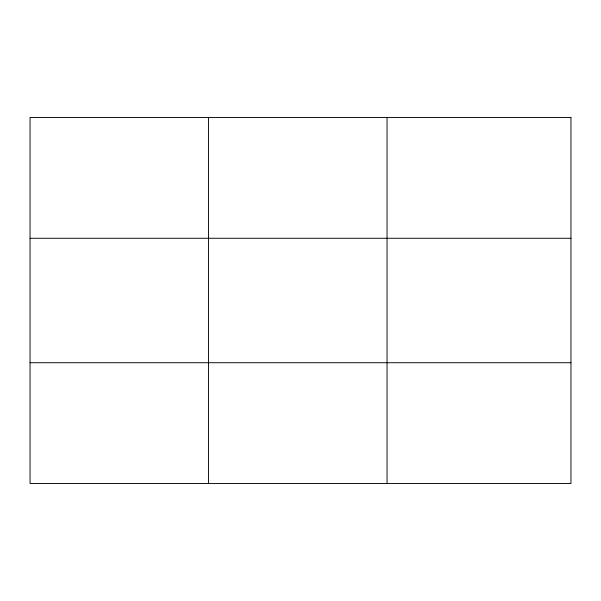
<?xml version="1.0" encoding="UTF-8"?>
<svg xmlns="http://www.w3.org/2000/svg" width="601" height="601" viewBox="0 0 601 601"><rect width="100%" height="100%" fill="white"/><g stroke="black" fill="none" stroke-linecap="round" stroke-linejoin="round"><path stroke-width="0.9" d="M208.547 117.488L208.547 483.512M387.044 117.488L387.044 483.512M30.05 238.274L570.95 238.274M30.05 362.726L570.95 362.726M570.95 117.488L570.95 483.512L30.05 483.512L30.05 117.488L570.95 117.488"/></g></svg>
